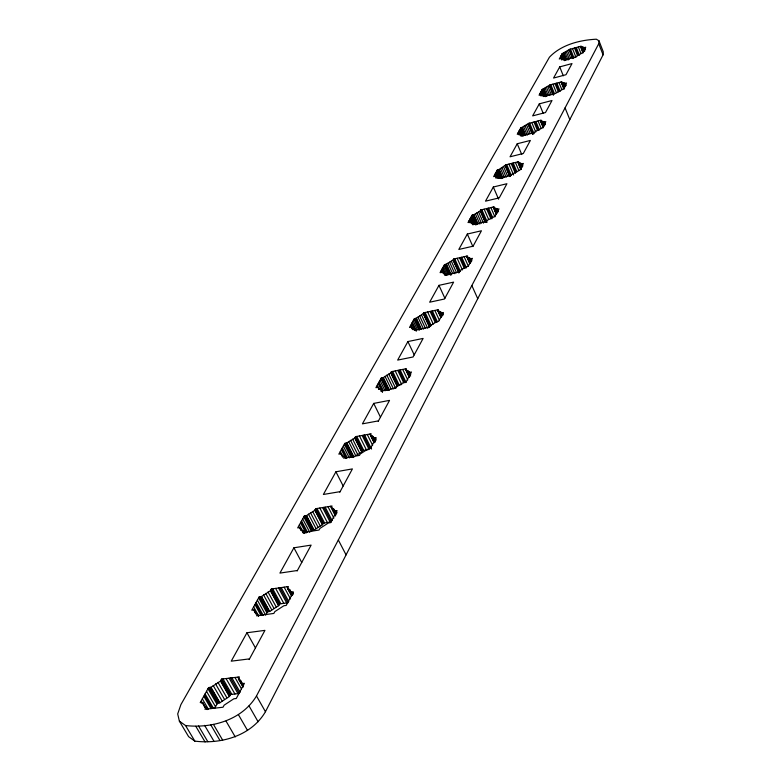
<?xml version="1.0" encoding="UTF-8"?>
<svg xmlns="http://www.w3.org/2000/svg" width="781" height="781" viewBox="0 0 781 781"><rect width="100%" height="100%" fill="white"/><g stroke="black" fill="none" stroke-linecap="round" stroke-linejoin="round"><path stroke-width="1.17" d="M603.069 54.855L603.303 51.888L598.978 40.797L596.323 39.206C579.766 40.046 561.139 44.771 549.424 57.218L180.889 704.628L177.697 713.941L179.376 721.156L188.631 736.678L194.83 741.12C221.199 744.4 251.355 735.829 265.452 711.725L603.069 54.855L598.734 43.726L598.978 40.797M179.376 721.156L185.546 725.539C212.032 728.614 242.139 719.965 256.49 695.959L598.734 43.726M214.58 708.474L217.577 702.988L219.949 702.715L229.409 696.496L230.493 694.494L239.367 693.469L230.502 678.006M257.379 600.159L265.638 615.096L267.463 611.757L269.728 611.445L278.573 605.714L279.539 603.938L288.023 602.747L279.881 587.781M303.838 516.876L311.443 531.334L311.951 530.397L314.118 530.055L322.426 524.744L323.285 523.163L331.417 521.854L323.89 507.367M374.197 442.798L370.438 435.222L371.209 433.797L355.56 436.667L354.769 438.092L348.687 441.655L355.726 455.655L361.779 452.092L362.55 450.657L368.232 449.641M395.215 370.936L401.727 384.496L397.998 385.228L397.295 386.517L390.764 372.957L391.466 371.678L406.501 368.681L405.798 369.969L408.902 371.571L410.445 374.499M442.466 315.114L440.904 312.175L437.848 310.828L438.483 309.666L424.034 312.751L421.467 314.889L427.588 328.02L429.823 326.458L423.712 313.327M425.157 312.507L431.258 325.638L430.038 326.058L423.927 312.927M243.086 687.202L238.361 678.923L239.445 676.932L221.609 679.079L220.506 681.071L210.987 687.3L208.615 687.583L200.209 702.646L202.601 702.373L206.233 708.572M291.538 595.825L287.467 588.318L288.423 586.551L271.378 589.011L270.402 590.778L261.498 596.508L259.233 596.83L251.775 610.215L254.059 609.893L256.275 613.895M335.508 515.899L331.212 507.591L332.071 506.01L315.749 508.714L314.88 510.286L306.523 515.597L304.356 515.948L297.678 527.907L299.865 527.556L301.515 530.67M396.65 386.849L395.938 388.177L380.718 391.135L381.45 389.817L379.185 388.86L377.916 387.298L375.895 387.688L381.323 377.975L383.325 377.574L390.764 372.957M467.028 256.988L467.614 255.924L453.693 259.067L453.107 260.132L446.4 264.203L444.545 264.622L440.054 272.676L441.919 272.266L445.385 274.102L444.789 275.195L458.867 272.061L459.453 270.968L466.237 266.829L468.131 266.409L472.466 258.335L470.582 258.755L467.028 256.988L469.889 263.382M493.709 207.756L494.246 206.78L480.823 209.972L480.286 210.948L473.901 214.795L472.115 215.214L467.995 222.595L469.791 222.175L473.218 223.737L472.661 224.743L486.231 221.56L486.778 220.554L495.056 216.23L499.02 208.839L497.214 209.269L493.709 207.756L496.404 213.965M518.203 162.575L518.691 161.677L505.737 164.898L499.137 169.428L497.409 169.858L493.631 176.643L495.369 176.213L498.737 177.551L498.229 178.468L511.33 175.256L511.828 174.339L519.746 170.219L523.397 163.424L521.64 163.864L518.203 162.575L520.976 169.145M540.755 120.957L541.204 120.137L528.688 123.359L520.722 128.064L517.237 134.322L518.906 133.893L522.235 135.035L521.767 135.884L534.419 132.653L534.878 131.813L542.473 127.879L545.831 121.611L544.142 122.051L540.755 120.957L543.381 127.332M561.598 82.503L562.008 81.741L549.902 84.963L542.268 89.444L539.036 95.233L540.657 94.804L543.927 95.77L543.498 96.551L555.73 93.329L563.443 88.78L566.557 82.991L564.917 83.421L561.598 82.503L564.097 88.702M249.149 659.564L264.944 630.365L246.942 632.756L231.235 661.175L249.49 658.881M297.151 570.96L311.131 545.109L293.91 547.784L279.92 573.098L297.376 570.501M339.803 492.225L352.416 468.903L335.918 471.783L323.383 494.471L340.096 491.649M378.238 421.291L389.543 400.37L373.718 403.406L362.413 423.858L378.443 420.871M407.907 341.561L397.656 360.09L413.061 356.976L423.117 338.417L407.907 341.561L414.213 354.896M438.971 285.348L429.648 302.218L444.457 299.016L453.615 282.126L438.971 285.348L444.887 298.274M467.331 234.036L458.808 249.461L473.081 246.2L481.438 230.766L467.331 234.036L472.895 246.571M493.328 187.01L485.499 201.166L499.264 197.866L506.937 183.711L493.328 187.01L498.581 199.175M517.237 143.763L510.032 156.796L523.319 153.476L530.377 140.434L517.237 143.763L521.747 154.492M539.3 103.844L532.642 115.881L545.48 112.552L552.011 100.515L539.3 103.844L543.156 113.225M559.723 66.893L553.553 78.051L565.981 74.722L572.024 63.564L559.723 66.893L563.306 75.806M202.601 702.373L203.695 705.204L206.057 707.215L204.925 709.275L223.015 707.235L224.137 705.175L233.831 698.79L236.262 698.507L244.414 683.326L241.993 683.619L240.792 680.856L238.361 678.923M299.865 527.556L301.085 529.645L303.418 531.031L302.52 532.662L319.058 530.026L319.946 528.395L328.43 522.967L330.656 522.616L337.099 510.589L334.893 510.95L333.594 508.919L331.212 507.591M569.564 49.369L562.242 53.635L559.245 59.014L560.817 58.585L564.028 59.395L563.628 60.127L575.47 56.906L582.88 52.571L585.76 47.202L584.178 47.631L580.908 46.86L581.298 46.157L569.564 49.369L573.01 58.272M348.687 441.655L346.901 443.022L344.821 443.403L338.817 454.161L340.916 453.781L342.566 457.031M421.467 314.889L416.341 318.238L414.408 318.648L409.488 327.483L411.421 327.073L412.71 328.43L414.926 329.221L414.272 330.422L428.896 327.356L429.55 326.155L436.686 321.752L438.658 321.342L443.403 312.488L441.45 312.908M409.439 372.4L411.47 372L406.237 381.753L404.197 382.153L393.36 388.665L386.81 375.105M487.266 222.068L486.221 222.312L480.823 209.972M370.438 435.222L372.781 436.325L374.099 438.073L376.217 437.692L370.428 448.489L368.29 448.87L360.305 453.907L359.514 455.372L343.66 458.193L344.47 456.739L342.166 455.587L340.916 453.781M287.467 588.318L289.878 589.919L291.137 592.281L293.441 591.949L286.217 605.412L283.894 605.734L274.844 611.601L273.858 613.436L256.568 615.809L257.574 613.983L255.221 612.314L254.059 609.893M185.546 725.539L194.83 741.12M198.54 725.998L207.805 741.667M195.797 726.291L205.071 741.95M204.593 725.344L213.848 741.042M202.835 703.447L205.257 707.576M203.695 705.204L204.905 707.274M200.873 701.455L202.084 703.515M213.438 724.387L222.673 740.134M210.675 724.69L219.91 740.417M204.437 695.07L212.256 708.465M203.773 696.252L211.007 708.611M202.328 698.849L208.361 709.158M206.057 707.215L207.277 709.294M205.881 707.537L207.102 709.617M207.961 688.744L216.933 704.159M226.06 721.146L235.257 736.932M206.526 691.322L215.527 706.746M205.091 693.899L213.506 708.308M213.184 685.523L222.126 700.938M210.987 687.3L219.949 702.715M210.616 687.339L219.578 702.763M209.796 687.436L218.758 702.851M208.986 687.534L217.948 702.949M208.615 687.583L217.577 702.988M238.42 714.664L247.548 730.479M217.977 682.379L226.89 697.804M215.527 683.873L224.45 699.298M222.995 678.914L231.869 694.338M221.609 679.079L230.493 694.494M221.433 679.392L230.317 694.807M221.062 680.075L229.946 695.5M220.681 680.759L229.575 696.183M220.506 681.071L229.409 696.496M231.898 677.84L240.167 692.278M229.106 678.181L237.98 693.635M226.051 678.543L234.925 693.987M240.792 680.856L243.555 685.65M239.728 679.773L243.272 685.991M238.039 677.098L240.987 682.262M238.527 678.611L242.666 685.855M234.964 677.469L241.456 688.822M249.041 705.936L258.091 721.742M256.49 695.959L265.452 711.725M246.942 632.756L255.455 647.927M254.479 611.191L255.592 613.192M254.255 610.947L255.924 613.944M256.1 602.444L263.275 615.408M255.514 603.488L262.143 615.457M254.938 604.543L261.02 615.516M253.649 606.847L258.687 615.994M257.418 614.266L258.531 616.277M261.147 596.557L269.377 611.494M260.366 596.674L268.596 611.601M259.585 596.782L267.815 611.708M259.233 596.83L267.463 611.757M258.657 597.875L266.897 612.802M265.725 593.384L273.926 608.311M263.539 594.888L271.749 609.824M261.498 596.508L269.728 611.445M271.378 589.011L279.539 603.938M271.222 589.284L279.383 604.211M270.89 589.889L279.061 604.826M270.558 590.504L278.729 605.431M270.402 590.778L278.573 605.714M268.02 592.008L276.21 606.935M278.544 587.976L286.695 602.942M275.625 588.396L283.776 603.342M272.706 588.825L280.857 603.752M284.147 587.166L290.542 598.939M281.209 587.595L288.775 601.497M292.289 592.115L293.383 594.126M291.498 592.232L292.582 594.234M291.206 592.018L292.289 594.019M289.878 589.919L292.592 594.937M288.814 589.011L292.065 595.024M287.086 586.746L289.409 591.032M290.571 593.169L291.733 595.317M287.613 588.044L291.684 595.552M293.91 547.784L301.749 562.466M301.554 520.976L307.548 532.349M301.027 521.903L306.494 532.251M300.509 522.84L305.976 533.189M303.418 531.031L304.522 533.111M303.272 531.285L304.375 533.364M299.357 524.9L303.741 533.189M300.334 528.678L301.427 530.758M299.523 527.614L300.626 529.684M306.523 515.597L314.118 530.055M306.181 515.655L313.777 530.104M305.439 515.772L313.035 530.231M304.688 515.899L312.293 530.348M304.356 515.948L311.951 530.397M302.696 518.926L309.774 532.359M312.634 511.438L320.19 525.896M310.467 512.717L318.043 527.175M308.427 514.113L316.012 528.571M317.018 508.499L324.554 522.958M315.749 508.714L323.285 523.163M315.612 508.958L323.149 523.407M315.309 509.495L322.856 523.953M315.016 510.042L322.563 524.5M314.88 510.286L322.426 524.744M325.169 507.152L332.15 520.615M322.612 507.572L330.138 522.059M338.329 539.983L346.071 554.871M319.82 508.04L327.346 522.509M334.893 510.95L335.967 513.039L334.385 509.856M333.594 508.919L336.279 514.123M332.53 508.167L335.762 514.396M330.793 506.225L335.645 515.655M327.971 506.693L333.877 518.086M335.996 510.774L337.07 512.853M335.234 510.901L336.318 512.98M335.918 471.783L343.181 485.997M340.331 451.457L343.064 456.856M345.143 443.344L352.192 457.334L353.627 457.08L346.579 443.091M344.821 443.403L351.87 457.393M344.353 444.243L350.874 457.158M343.328 446.078L349.312 457.93M342.303 447.923L347.203 457.627M341.834 448.763L346.744 458.467M341.365 449.602L345.729 458.232M350.61 440.367L357.639 454.366M346.901 443.022L353.949 457.022M345.856 443.217L352.914 457.207M355.56 436.667L362.55 450.657M355.433 436.891L362.433 450.881M355.17 437.38L362.169 451.369M354.896 437.868L361.906 451.867M354.769 438.092L361.779 452.092M352.651 439.176L359.66 453.165M363.36 435.242L369.813 448.187M362.14 435.466L369.13 449.485M359.455 435.954L366.445 449.963M356.771 436.442L363.77 450.442M370.555 434.997L373.777 441.49M369.979 434.031L373.728 441.597M367.285 434.519L372.644 445.326M364.59 435.017L371.571 449.046M375.163 437.887L376.237 440.054M374.431 438.014L375.505 440.191M374.099 438.073L375.183 440.25M373.572 437.126L375.192 440.377M372.781 436.325L375.466 441.743M371.727 435.691L374.948 442.183M373.718 403.406L380.474 417.171M379.976 380.386L385.043 390.822M379.039 382.055L383.11 390.412M378.619 382.807L382.69 391.174M381.45 389.817L382.475 391.916M378.199 383.569L381.245 389.846M381.333 390.022L382.358 392.121M377.262 385.248L379.302 389.426M377.916 387.298L378.931 389.387M384.994 376.305L391.056 388.821M383.325 377.574L389.387 390.09M383.012 377.633L389.075 390.149M382.319 377.77L388.391 390.285M381.636 377.906L387.698 390.412M381.323 377.975L387.386 390.48M380.903 378.726L386.468 390.197M391.466 371.678L397.998 385.228M391.359 371.883L397.88 385.423M391.115 372.322L397.646 385.873M390.871 372.762L397.402 386.312M388.743 373.982L395.284 387.542M398.964 370.184L404.978 382.719M397.793 370.419L403.806 382.954M392.638 371.444L399.159 384.994M405.915 369.764L409.41 377.106M405.319 368.915L409.303 377.301M402.732 369.433L407.731 379.898M400.145 369.95L406.149 382.495M409.761 372.332L410.757 374.441M408.902 371.571L410.406 374.714M408.102 370.877L410.611 376.13M407.067 370.34L409.566 375.583M413.188 320.845L417.298 329.611M412.339 322.358L416.458 331.124M411.958 323.051L415.56 330.724M411.577 323.734L414.662 330.324M410.728 325.257L412.788 329.65M411.421 327.073L412.456 329.27M417.923 317.066L423.546 329.104M416.341 318.238L421.457 329.182M416.039 318.306L421.154 329.25M415.375 318.443L420.5 329.387M414.711 318.589L419.836 329.523M414.408 318.648L419.534 329.592M414.028 319.331L419.163 330.275M424.034 312.751L430.136 325.872M423.487 313.728L429.599 326.868M423.39 313.913L429.501 327.054M419.631 315.944L425.255 327.981M431.249 311.209L436.325 322.172M430.116 311.453L435.193 322.407M427.637 311.98L433.221 324.027M439.088 311.131L441.626 316.637M439.693 313.542L440.699 315.739M437.956 310.643L440.992 317.242M437.35 309.901L440.904 317.594M434.861 310.438L439.43 320.317M432.371 310.965L437.448 321.938M442.427 312.693L443.442 314.909M440.904 312.175L442.427 315.485M440.113 311.58L442.144 315.983M441.958 269.269L444.379 274.58M441.187 270.656L442.153 272.784M446.4 264.203L451.213 274.814M446.117 264.271L450.92 274.883M445.473 264.417L450.286 275.019M444.838 264.554L449.173 274.102M444.545 264.622L448.88 274.17M444.204 265.247L448.538 274.795M443.432 266.624L447.288 275.117M442.661 268.01L446.039 275.449M442.31 268.635L445.209 275.019M453.195 259.966L458.935 272.706M453.107 260.132L458.847 272.872M451.272 261.059L456.543 272.725M449.534 262.055L454.806 273.721M447.904 263.109L452.697 273.711M459.55 257.75L464.324 268.371M471.841 285.543L477.747 298.693M457.158 258.286L462.411 269.962M454.776 258.823L460.507 271.554M453.693 259.067L459.14 272.335L453.4 259.604M453.605 259.233L459.335 271.964M467.126 256.822L469.977 263.217M466.521 256.168L469.85 263.627M464.119 256.715L468.405 266.292M461.727 257.252L466.491 267.883M460.634 257.496L465.408 268.127M470.875 258.687L471.831 260.825M470.582 258.755L471.539 260.893M470.025 258.111L471.46 261.323M469.244 257.603L471.148 261.869M468.239 257.222L470.621 262.562M467.799 257.515L469.703 261.781M471.089 217.05L474.262 224.254M470.377 218.319L472.651 223.473M470.055 218.895L472.339 224.049M469.732 219.471L471.558 223.591M469.03 220.74L469.937 222.8M476.869 212.774L481.389 223.063M475.317 213.76L479.846 224.049M473.901 214.795L477.972 224.049M473.618 214.853L477.699 224.118M473.003 215L477.084 224.264M472.388 215.146L476.469 224.411M472.115 215.214L476.185 224.469M471.792 215.79L475.873 225.045M481.867 209.728L486.817 221.043M480.735 210.128L486.143 222.468M480.549 210.46L485.509 221.775M480.364 210.802L485.323 222.116M480.286 210.948L485.245 222.273M478.528 211.827L483.498 223.151M488.564 208.136L492.606 217.411M487.52 208.381L492.01 218.69M486.475 208.634L490.966 218.934M484.171 209.181L488.662 219.471M497.497 209.201L498.395 211.27M497.214 209.269L498.112 211.339M496.657 208.703L498.005 211.807M495.876 208.263L497.673 212.403M494.89 207.941L497.136 213.115M494.422 208.302L496.218 212.442M494.246 208.644L496.491 213.809M493.192 207.033L496.325 214.258M490.878 207.58L494.92 216.874M497.116 170.385L500.396 178.009M496.472 171.547L499.284 178.088M495.818 172.708L498.171 178.166M495.525 173.236L497.399 177.599M495.232 173.763L497.106 178.136M494.578 174.934L495.994 178.214M503.56 166.626L507.748 176.438M501.968 167.524L506.166 177.326M500.494 168.462L504.223 177.18M499.137 169.428L502.876 178.146M498.874 169.497L502.603 178.214M498.278 169.643L502.017 178.351M497.682 169.789L501.422 178.498M497.409 169.858L501.148 178.566M508.958 164.088L513.595 174.993M506.742 164.645L511.379 175.54M505.737 164.898L510.374 175.784M505.658 165.035L510.296 175.92M505.483 165.338L510.13 176.233M505.317 165.65L509.964 176.545M505.239 165.787L509.417 175.598M515.44 162.487L518.682 170.131M513.215 163.034L516.915 171.771M512.199 163.288L515.899 172.015M511.184 163.541L515.353 173.362M521.913 163.795L522.84 165.992M521.64 163.864L522.567 166.05M521.083 163.366L522.011 165.552M520.322 162.975L522.167 167.359M519.355 162.712L521.2 167.095M518.447 162.126L521.22 168.696M518.272 162.438L521.054 168.999M517.676 161.931L520.907 169.584M518.984 131.188L520.761 135.425M518.711 131.677L520.488 135.914M518.106 132.75L519.004 134.879M523.68 126.727L527.214 135.191M522.391 127.635L525.486 135.045M522.138 127.703L525.232 135.113M521.562 127.85L524.656 135.259M520.986 127.996L524.08 135.406M520.722 128.064L523.826 135.464M520.449 128.553L523.553 135.953M519.853 129.626L522.518 135.972M519.258 130.7L521.474 135.992M529.655 123.105L534.058 133.688M528.688 123.359L533.013 134.059M528.454 123.769L532.857 134.352M528.298 124.062L532.261 133.58M528.229 124.189L532.183 133.707M526.619 124.989L530.143 133.453M525.096 125.839L528.62 134.303M535.912 121.494L539.417 129.978M534.936 121.748L538.441 130.222M533.96 122.002L537.465 130.476M531.802 122.558L535.756 132.077M544.406 121.982L545.284 124.111M544.142 122.051L545.021 124.179M543.586 121.611L544.904 124.804M542.824 121.28L544.582 125.536M541.877 121.065L544.074 126.376M540.979 120.547L543.166 125.858M540.823 120.83L543.449 127.205M540.218 120.381L543.283 127.82M538.07 120.938L541.135 128.367M540.911 91.875L542.6 95.995M540.657 92.334L541.926 95.419M540.403 92.783L541.672 95.878M539.847 93.779L540.696 95.838M546.466 87.306L549.824 95.536M545.118 88.155L548.047 95.35M543.888 89.014L546.827 96.209M543.635 89.083L546.573 96.278M543.078 89.229L546.017 96.424M542.522 89.376L545.46 96.571M542.268 89.444L545.206 96.639M542.024 89.893L544.542 96.063M541.467 90.879L543.566 96.024M552.919 84.163L556.257 92.392M550.839 84.709L554.598 93.964M549.902 84.963L553.504 94.13M549.687 85.344L553.446 94.599M549.541 85.607L553.299 94.862M549.473 85.734L553.241 94.989M547.93 86.496L551.279 94.726M558.971 82.552L561.89 89.766M556.892 83.098L560.221 91.338M555.945 83.352L559.274 91.592M565.063 107.895L569.798 119.591M554.998 83.606L558.337 91.836M565.18 83.352L566.01 85.432M564.917 83.421L565.756 85.49M564.37 83.03L565.62 86.135M563.618 82.747L564.868 85.851M562.691 82.571L564.77 87.736M562.427 82.766L563.677 85.861M562.359 82.893L564.438 88.048M562.222 83.157L564.302 88.312M561.656 82.386L564.155 88.575M561.061 81.995L563.97 89.21M563.804 53.206L566.45 59.805M563.56 53.274L566.205 59.873M563.023 53.42L565.659 60.02M562.486 53.567L565.122 60.166M562.242 53.635L564.878 60.235M562.008 54.055L564.653 60.654M561.5 54.973L563.257 59.376M560.983 55.9L562.31 59.2M560.748 56.32L562.076 59.62M560.514 56.74L561.842 60.039M569.369 49.72L572.873 58.516M569.232 49.964L572.239 57.774M567.689 50.814L570.755 58.516M566.284 51.595L569.349 59.288M564.985 52.395L568.06 60.088M576.339 47.514L579.395 55.226M575.421 47.758L578.477 55.471M574.504 48.012L577.559 55.724M572.493 48.568L575.987 57.364M570.481 49.115L573.976 57.911M584.422 47.563L585.301 49.779M584.178 47.631L585.047 49.847M583.632 47.29L584.5 49.506M582.89 47.045L584.637 51.468M581.982 46.899L583.729 51.321M581.103 46.509L582.851 50.921M580.976 46.753L583.095 52.386M580.381 46.401L582.987 53.02M578.36 46.958L580.976 53.577"/></g></svg>
